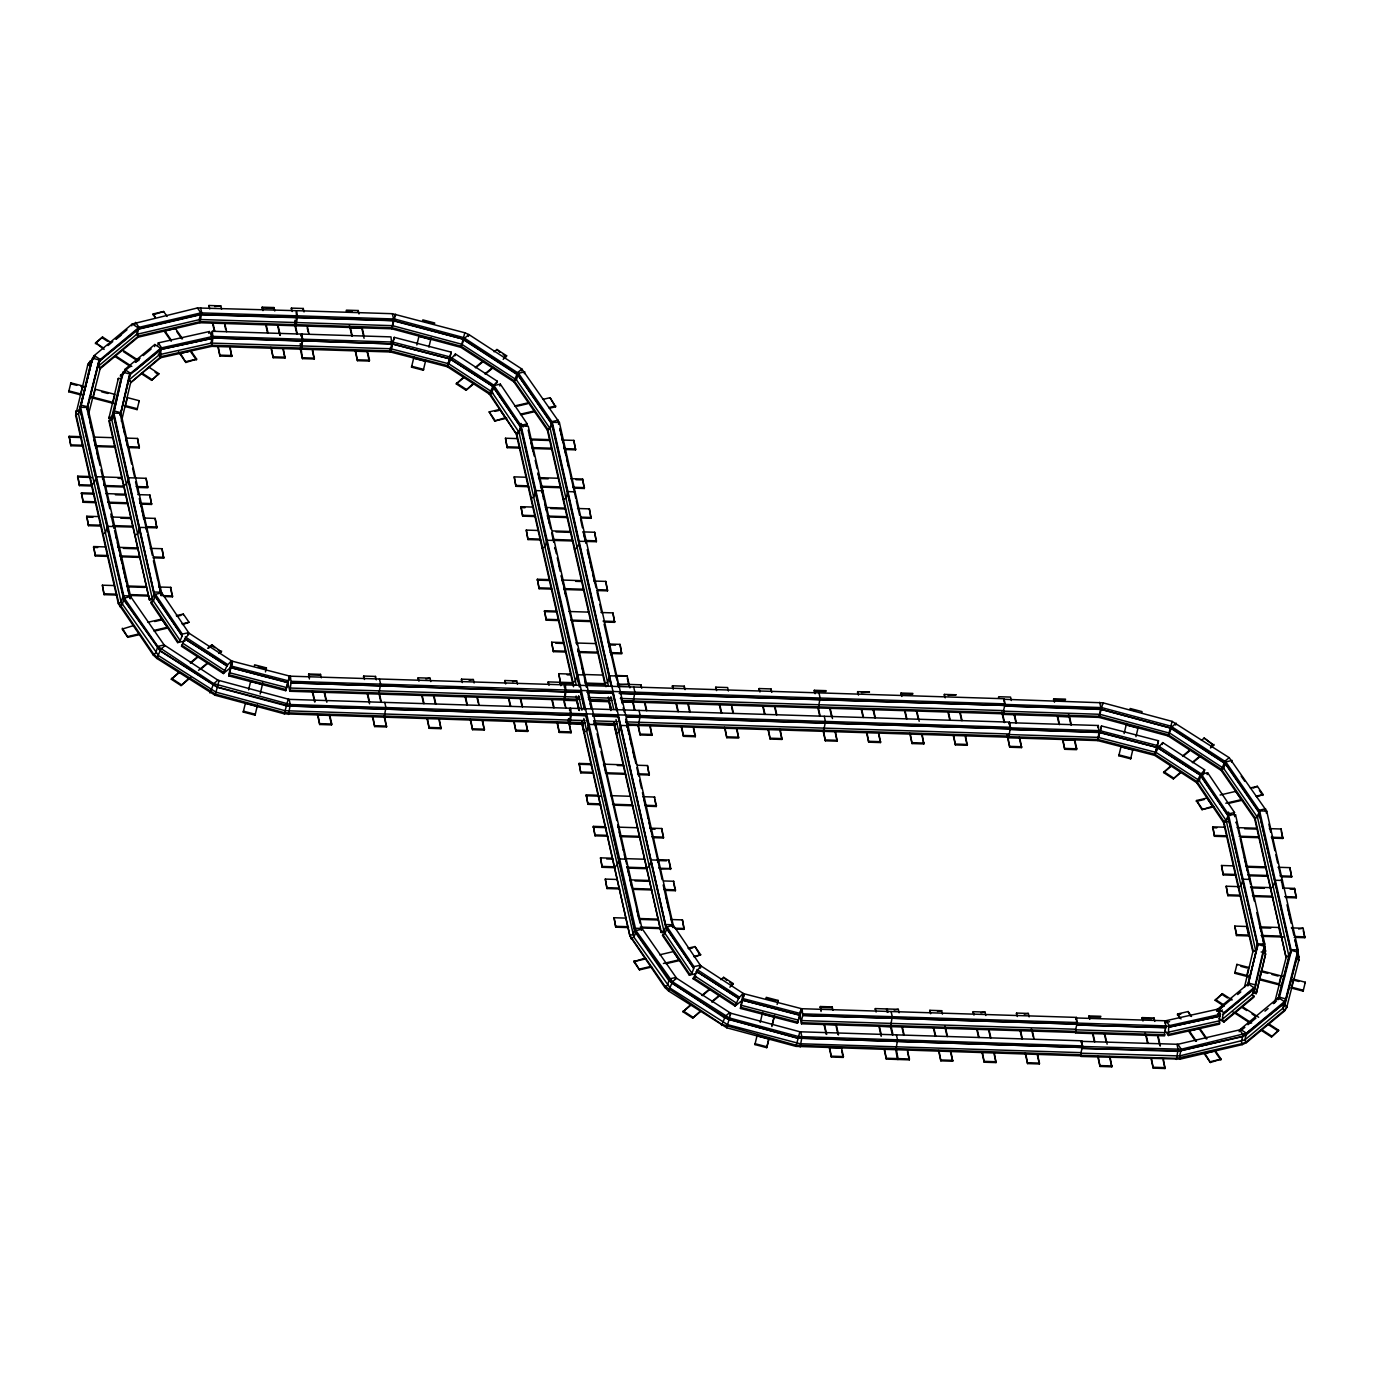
<?xml version="1.0" encoding="UTF-8"?>
<svg xmlns="http://www.w3.org/2000/svg" width="1374" height="1374" viewBox="0 0 1374 1374"><rect width="100%" height="100%" fill="white"/><g stroke="black" fill="none" stroke-linecap="round" stroke-linejoin="round"><path stroke-width="1.5" d="M87.249 406.567L98.688 361.826L138.499 329.176L200.346 314.749L296.698 317.686L296.045 310.679L197.444 307.965L132.265 323.972L94.256 355.557L92.539 358.185L80.053 409.143L124.158 599.837L160.483 650.847L217.367 687.034L289.691 706.081L570.553 714.961L569.368 723.342L284.281 713.827L215.117 695.261L156.928 658.49L153.184 654.951L118.301 603.615L75.622 415.171L87.919 364.333L94.858 357.034M92.024 360.04L80.482 406.927L78.473 411.358L75.948 411.118L75.931 414.072L118.611 602.516L153.476 653.852L157.237 657.39L215.426 694.162L284.59 712.728L569.66 722.243M80.482 406.927L80.585 404.969L87.661 406.859L130.616 596.591L164.141 644.938L217.916 680.164L289.107 699.366L569.97 708.245L570.622 715.253L286.445 705.875L217.298 687.309L160.243 651.036L123.78 599.923L80.053 409.143L92.539 358.185L99.615 360.074L139.014 327.321L200.862 312.894L297.213 315.831M1278.971 999.07L1290.942 952.285L1259.099 812.755L1225.282 763.755L1170.373 728.031L1101.227 709.465L1004.6 705.996L1100.248 709.018L1171.747 728.323L1225.66 763.669L1259.168 812.017L1257.244 816.774L1254.668 818.784L1286.098 957.575L1254.977 817.685L1221.469 769.337L1168.501 734.867L1099.355 716.318L1003.724 713.278L1003.587 710.581L620.309 698.456M1297.004 953.298L1296.609 958.777L1284.656 1005.562L1282.887 1008.276L1244.878 1039.86L1179.596 1055.919L1080.891 1053.205L1081.166 1055.352L1176.659 1058.358L1242.491 1043.553L1246.75 1041.544L1284.759 1009.959L1286.94 1006.61L1284.656 1005.562L1285.222 1000.753L1298.121 949.898L1266.708 811.107L1229.18 757.658L1172.125 721.384L1102.961 702.818L1004.033 699.297L1004.806 702.732M1297.691 953.882L1298.602 960.924L1298.928 956.871L1295.218 940.52M124.69 433.961L120.448 415.206L130.083 374.054L122.99 372.217L113.767 412.853L111.758 417.284L109.233 417.061L108.924 418.16L112.496 419.087M1252.607 992.715L1256.197 993.642L1256.506 992.543L1254.204 991.513L1255.699 984.969L1248.605 983.131L1248.09 984.986L1257.742 943.835L1228.459 814.576L1235.552 814.799L1264.819 944.075L1263.324 950.55L1265.609 951.031L1265.317 952.13L1261.143 951.993M1248.09 984.986L1257.742 944.453L1264.819 946.308L1263.324 952.852L1265.626 953.882L1256.506 992.543M1297.176 953.968L1296.609 958.777L1298.911 959.825L1286.631 1007.709L1284.45 1011.058L1246.441 1042.643L1242.182 1044.652L1180.335 1059.096L1080.874 1056.451L1081.046 1052.639L800.183 1043.759L727.619 1024.678L670.443 988.353L633.895 937.154L583.813 718.465M121.754 420.307L121.444 421.406L130.874 381.646L129.001 379.963L129.706 374.947L160.14 350.147L160.655 348.292L154.815 344.496L124.725 369.52L124.553 371.598M129.001 379.963L159.092 354.939L160.14 350.147M1218.721 1018.752L1223.873 1022.119L1222.31 1019.319L1223.015 1014.321L1249.945 991.942M1222.31 1019.319L1252.401 994.312L1253.449 989.52L1223.015 1014.321M158.302 354.234L160.672 357.721L211.733 346.351L212.918 337.97L301.919 340.786L301.043 348.069L212.043 345.252L160.964 356.622L130.564 382.745L160.672 357.721L160.895 349.425L212.146 338.348L160.895 349.425M212.043 345.252L211.012 343.174L211.957 338.056M1219.717 1015.85L1219.494 1024.145L1168.415 1035.515L1168.656 1027.22L1219.906 1016.142L1168.656 1027.22M1203.315 774.799L1204.654 769.887L1162.713 742.595L1158.007 747.937L1200.189 775.022L1158.007 747.937M228.788 675.905L230.987 667.661L287.973 682.449L285.775 690.693L228.788 675.905L231.416 660.757L189.475 633.466L184.769 638.807L226.95 665.892L184.769 638.807M565.315 691.861L291.03 682.895L565.315 691.861L564.68 684.853L290.446 676.18L287.801 682.328L288.987 678.206M740.449 1008.43L742.664 1000.203L799.651 1014.974L797.435 1023.218L740.449 1008.43L743.076 993.299L701.135 966.008L696.429 971.349L738.611 998.434L696.429 971.349M797.435 1023.218L802.107 1008.722L1076.34 1017.395L1076.838 1024.97L1165.839 1027.769L1165.186 1020.779L1076.186 1017.962L1077.353 1023.098L1166.354 1025.914M1019.851 738.147L1021.552 747.611L1009.735 747.233L1008.035 737.786L1097.706 740.586L1100.024 731.002L1099.715 732.102M295.427 325.775L296.629 317.394L200.14 314.457L138.293 328.901L107.155 354.406M294.878 320.314L296.114 325.775L297.299 317.377L393.995 320.571L463.141 339.138L517.414 374.175L552.211 424.154L579.158 543.142L577.149 547.745L574.315 549.153M300.167 343.723L301.404 349.168L302.606 340.786L391.676 343.895L302.606 340.786M565.916 708.125L564.061 699.95L289.828 691.277L291.03 682.895M211.733 346.351L390.405 351.984L391.607 343.586M564.061 699.95L565.264 691.551M577.561 700.345L564.731 699.95L565.933 691.551L580.893 692.032M582.851 723.737L570.038 723.342L571.223 714.944L586.183 715.425M1075.722 1032.475L801.506 1023.819L801.523 1020.573L802.691 1015.42L1076.924 1024.094L802.691 1015.42M619.348 693.252L1004.755 705.429L1003.432 711.148L1099.887 714.291L1170.047 733.287L1223.719 768.444L1257.502 817.358L1288.932 956.149L1278.009 999.43M1244.466 987.253L1253.105 950.636L1223.839 821.377L1196.943 781.566L1155.002 754.274L1098.015 739.487L1009.014 736.687L1010.062 728.821L626.784 716.713M1098.015 739.487L1098.908 732.205L1009.907 729.388L1098.977 732.514L1098.324 725.506L1009.323 722.69L1010.491 727.842L1099.492 730.642M1076.924 1024.094L1075.584 1029.813L1164.585 1032.613L1165.77 1027.477L1076.838 1024.97M1080.891 1053.205L1082.214 1047.486L798.191 1038.143L729.044 1019.577L672.161 983.372L634.393 930.112L585.41 713.862M108.924 418.16L118.353 378.4L120.878 378.623L122.887 374.192M111.758 417.284L120.878 378.623M113.767 412.853L122.99 372.217M129.156 375.806L120.431 414.587L130.083 374.054M232.069 663.127L232.584 661.272L289.57 676.06L287.905 682.723L230.987 667.661M230.935 667.936L232.584 661.272M285.775 690.693L288.076 681.092M573.49 686.777L516.229 433.858L489.333 394.063L447.392 366.772L390.405 351.984L393.617 339.498M392.552 344.015L449.538 358.803L392.552 344.015L394.201 337.351L451.187 352.139L449.538 358.803M447.787 365.072L451.187 352.139M743.729 995.669L744.244 993.814L801.231 1008.602L799.582 1015.266L742.664 1000.203M742.595 1000.478L744.244 993.814M1098.118 738.903L1099.32 733.802M1099.853 732.634L1101.501 725.97L1158.488 740.758L1157.355 745.567L1156.839 747.422L1099.853 732.634L1101.501 725.97M1155.105 753.673L1157.904 742.887M1156.839 747.422L1099.921 732.359M1247.455 985.45L1257.639 946.428M1255.252 984.677L1263.891 948.043M1254.204 991.513L1264.819 946.308M1256.197 993.642L1265.626 953.882M68.7 391.762L70.864 382.882L82.698 385.957L80.774 393.977L68.94 390.903L68.7 391.762L81.135 395.008M93.295 397.258L95.201 389.237L114.918 394.372L112.994 402.393L89.705 396.313M137.091 409.624L139.255 400.727L127.439 397.636L125.515 405.656L137.348 408.748L137.091 409.624L124.656 406.378M243.25 712.058L243.49 711.182L255.324 714.274L255.083 715.15L243.25 712.058L245.414 703.162L257.247 706.253M248.557 689.868L250.652 681.315L262.468 684.407M255.083 715.15L257.488 705.068M260.184 693.956L262.812 682.878M265.474 671.903L266.419 667.884L254.602 664.81L254.362 665.669M411.513 367.15L411.753 366.274L423.587 369.366L423.347 370.241L411.513 367.15L413.935 357.068M416.82 344.96L418.915 336.407L430.732 339.498M423.347 370.241L425.751 360.16M428.911 347.124L431.075 337.97M757.074 1035.704L768.908 1038.796L766.744 1047.675L754.91 1044.584L757.332 1034.502M760.234 1022.411L762.639 1012.329M766.744 1047.675L769.165 1037.593M772.051 1025.502L774.472 1015.42M771.862 1026.481L774.146 1016.932L762.312 1013.84M777.134 1004.446L778.096 1000.427L766.263 997.335L766.022 998.211L775.881 1000.787M1118.814 755.752L1119.054 754.893L1130.888 757.984L1130.647 758.843L1118.814 755.752L1121.236 745.67M1124.121 733.579L1126.543 723.497M1130.647 758.843L1133.052 748.761M1135.955 736.67L1138.376 726.588M1249.241 977.051L1234.745 973.273L1236.909 964.376L1248.726 967.468L1246.802 975.488M1280.963 975.884L1279.039 983.904L1259.323 978.752L1261.246 970.731L1284.535 976.811M1292.986 981.156L1291.56 987.167L1303.376 990.259L1303.136 991.118L1290.701 987.872M1303.136 991.118L1305.3 982.238L1293.466 979.147M301.713 348.069L390.714 350.885L392.62 343.74M447.392 366.772L449.607 358.528M1228.459 814.576L1227.944 816.448L1257.639 945.707L1255.613 950.31L1252.796 951.735L1223.53 822.476L1196.634 782.665L1154.692 755.374L1156.908 747.147M88.984 417.524L87.129 409.366L98.688 361.826L103.977 357.034M295.736 324.676L200.243 321.653L138.413 336.098L100.405 367.682L88.451 414.467L100.01 465.528M219.05 680.68L215.117 695.261M288.197 699.229L284.281 713.827M585.066 683.033L604.783 683.668L547.367 430.165L513.859 381.817L460.891 347.364L463.141 339.138L393.016 320.709L297.368 317.686L296.732 310.679L392.363 313.701L464.824 332.766L463.072 339.412L517.981 375.154L551.798 424.137L611.069 685.918M799.857 1031.771L798.122 1038.418L724.871 1018.048L668.966 980.796L635.458 932.465L635.973 930.61L521.158 425.974L528.251 426.198L641.984 928.481L676.609 978.236L730.71 1013.205L799.857 1031.771L1081.647 1040.788L1082.128 1048.362L1177.621 1051.368L1242.577 1036.649L1245.909 1035.069L1283.917 1003.484L1286.15 999.001L1279.074 997.112L1239.674 1029.865L1177.844 1044.292L1081.475 1041.355L1082.643 1046.507L1181.262 1049.221L1246.441 1033.214L1284.432 1001.629L1286.15 999.001M1172.125 721.384L1168.192 735.966L1221.16 770.436L1254.668 818.784M1274.454 1003.26L1286.408 956.476L1288.932 956.149L1290.942 951.547L1259.099 812.755L1259.614 810.883L1225.797 761.9L1170.888 726.159L1101.742 707.593L1005.184 704.433M1082.128 1048.362L1180.541 1050.801L1242.388 1036.357L1283.917 1003.484L1284.432 1001.629L1278.61 997.833L1278.078 999.688L1291.045 949.674L1259.614 810.883L1266.708 811.107L1266.175 812.979M94.085 357.635L94.256 355.557L100.096 359.353L98.533 365.999L100.096 368.782L138.104 337.197L199.934 322.753L391.745 328.798L395.66 314.199L395.145 316.054M1004.583 722.569L1002.728 714.394L1099.045 717.4L1102.961 702.818L1102.446 704.673M70.864 382.882L70.624 383.741L76.841 385.373M75.639 412.2L75.948 411.118M92.436 360.143L90.426 364.574L87.919 364.333L87.61 365.432L90.1 360.984L92.195 361.877L90.426 364.574L78.455 413.746L121.118 602.19L158.766 655.81L215.958 692.135L285.105 710.702L569.386 720.096M83.659 446.155L70.847 445.743L69.147 436.297L80.963 436.674M104.115 349.425L95.562 342.83L102.552 337.025L110.659 342.298M75.622 415.171L78.455 413.746L80.465 409.143M70.847 445.743L69.147 436.297M95.321 343.706L102.552 337.025M99.1 361.929L99.615 360.074L87.129 408.713L87.661 406.859M87.129 409.366L87.644 407.511L80.568 407.288L124.313 598.068L157.821 646.415L213.726 683.651L290.275 704.519L571.137 713.398M92.247 486.018L79.434 485.606L77.734 476.16L89.55 476.52M79.434 485.606L77.734 476.16M95.991 502.695L83.179 502.283L81.478 492.837L93.295 493.197M131.749 325.827L132.265 323.972L138.087 327.768L136.541 334.397L98.533 365.999L100.405 367.682M83.179 502.283L81.478 492.837M118.044 379.499L118.353 378.4M125.326 370.98L120.277 376.029L125.017 372.079M135.081 324.247L135.597 322.392L139.014 327.321L137.348 334.019L138.104 337.197M160.535 594.1L161.479 592.263L120.964 413.334L113.87 413.11L111.758 419.585L108.941 421.011L149.44 599.923L153.613 600.043M91.354 484.61L94.171 483.201L96.3 476.726L121.771 477.551M113.355 412.75L113.87 410.878L120.964 412.715L120.019 415.188M101.298 526.087L88.468 525.675L86.768 516.229L98.602 516.59M130.049 375.171L130.564 373.316L160.655 348.292M88.468 525.675L86.768 516.229M103.376 476.95L102.449 478.805M103.857 485.005L104.166 483.906M155.331 318.356L153.132 313.959L163.661 311.503L167.096 316.449M108.168 556.418L95.338 556.006L93.638 546.56L105.454 546.921M95.338 556.006L93.638 546.56M163.661 311.503L152.892 314.835M139.014 401.603L139.255 400.727M154.815 344.496L154.644 346.574M102.603 534.263L105.42 532.854L107.533 526.379L133.347 527.101M212.146 338.348L212.678 336.493L209.329 331.529L158.268 342.899L157.941 345.046M141.058 373.47L151.621 380.34L158.852 373.659L149.113 367.322M161.084 349.717L161.617 347.845L158.268 342.899M123.574 485.64L126.391 484.215L128.4 479.612L113.767 414.982M127.524 446.464L125.687 438.083L137.52 438.461L139.221 447.907L128.538 447.581M114.626 526.603L114.094 528.458L110.813 513.979M151.621 380.34L158.852 373.659M139.221 447.907L137.52 438.461M114.214 585.564L102.38 585.187L104.098 594.65L116.91 595.062M104.098 594.65L102.38 585.187M136.249 477.997L146.108 478.307L147.413 486.053M146.108 478.307L147.808 487.77L137.125 487.427M134.807 535.293L137.64 533.868L139.753 527.393L156.842 527.839L155.142 518.393L143.325 518.015M118.301 603.615L121.118 602.19L123.231 595.732L130.324 595.955L130.101 598.463L130.616 596.591L124.313 598.068L122.217 604.612L119.658 606.604M185.885 362.461L180.423 353.358L190.969 350.902L196.671 359.129L185.885 362.461L178.551 351.881M138.018 494.623L149.852 494.983L151.552 504.447L140.869 504.103M199.934 322.753L201.72 312.808L200.552 307.673M151.552 504.447L149.852 494.983M146.314 529.488L146.829 527.616M208.728 306.368L208.968 305.492L220.785 305.87L221.558 309.305M132.917 625.771L122.149 629.103L127.851 637.33L140.045 634.496M155.142 518.393L156.842 527.839M208.814 333.384L209.329 331.529M212.918 337.97L301.988 341.078L302.503 339.223L301.353 334.088L212.352 331.271L210.961 336.149M127.851 637.33L122.389 628.227M220.785 305.87L214.636 306.557M212.987 338.262L212.352 331.271M150.195 548.346L162.012 548.707L163.712 558.17L153.029 557.827M149.44 599.923L109.233 419.912M177.624 642.603L180.2 640.628L182.141 635.87L155.245 596.076L153.321 600.833L150.745 602.808L177.624 642.603L185.112 640.954M163.712 558.17L162.012 548.707M230.093 346.935L231.794 356.398L219.96 356.021L218.26 346.557M128.881 481.69L154.283 593.894L113.87 413.11M182.141 635.87L154.884 596.161L155.399 594.289L161.754 592.881L188.65 632.675L187.757 634.616M161.239 594.736L161.754 592.881M170.513 588.227L170.771 587.351L158.937 586.99M153.184 654.951L155.743 652.959L157.821 646.415L164.141 644.938M163.918 596.539L172.471 596.814L170.771 587.351M156.928 658.49L160.758 649.181L164.949 645.711M262.176 307.175L261.936 308.051L273.752 308.411L273.993 307.553L262.176 307.175L262.949 310.61M183.085 614.899L183.326 614.023L176.301 615.672M181.78 635.956L182.295 634.101L155.399 594.289M190.728 677.519L181.025 685.574L171.303 679.237L178.517 672.556M185.009 638.601L181.454 646.261L223.395 673.552L230.798 667.403L232 663.419M183.326 614.023L189.028 622.267L182.69 624.552M181.025 685.574L188.255 678.893M283.302 348.618L285.002 358.064L273.168 357.704L271.468 348.24M291.185 308.978L291.425 308.102L303.259 308.48L304.032 311.915M303.019 309.339L303.259 308.48M208.47 648.339L211.94 644.784L221.437 651.997L218.191 649.885M300.82 335.943L301.353 334.088M301.507 335.943L302.022 334.071L391.023 336.888L391.676 343.895M302.675 341.078L302.022 334.071M301.043 348.069L302.435 358.631L314.251 358.992L312.551 349.546M209.896 692.96L213.726 683.651L217.916 680.164M223.395 673.552L226.95 665.892M226.71 666.098L231.416 660.757M230.798 667.403L231.09 666.304M357.996 311.4L358.236 310.524L346.42 310.163L346.162 311.022L352.087 311.211M266.178 668.76L266.419 667.884M357.412 360.675L355.711 351.229L367.528 351.607L369.486 360.177L369.228 361.053L357.412 360.675L355.076 350.336M289.055 677.914L289.57 676.06M291.099 683.187L290.446 676.18M288.488 714.463L290.275 704.519L289.107 699.366M393.685 339.206L394.201 337.351M309.408 678.996L308.703 673.981L320.52 674.359L321.31 677.794M320.52 674.359L320.279 675.235L308.463 674.857M319.713 724.51L318.012 715.047L329.829 715.425L331.769 724.012L331.529 724.888L319.713 724.51L317.36 714.171M434.442 323.852L434.699 322.976L422.866 319.902L422.625 320.76L432.484 323.337M450.706 359.318L492.888 386.403L450.706 359.318L455.412 353.977L497.354 381.268L496.581 383.329M363.44 676.918L363.681 676.042L375.514 676.42L376.287 679.855M454.897 355.832L455.412 353.977M468.397 336.424L468.912 334.569L464.824 332.766M474.082 383.535L466.009 390.25L456.271 383.913L463.502 377.249M375.274 677.279L375.514 676.42M378.829 694.093L380.615 684.149L379.447 678.996M466.009 390.25L473.223 383.586M384.806 717.486L386.506 726.932L374.69 726.571L372.989 717.108M384.136 717.486L385.905 707.541L384.754 702.389M503.176 359.353L506.645 355.797L496.907 349.477L499.913 352.448M493.077 393.222L489.333 394.063L492.888 386.403M492.648 386.609L497.354 381.268M493.472 387.399L520.729 427.125L493.472 387.399L493.987 385.544L500.342 384.136L527.238 423.931L526.345 425.871M494.623 421.011L505.392 417.679L499.689 409.452L489.161 411.908L494.623 421.011L506.8 418.177M417.936 678.653L418.177 677.794L430.01 678.155L430.783 681.59M499.827 385.991L500.342 384.136M430.01 678.155L425.82 678.911M513.859 381.817L517.689 372.526L521.88 369.039L559.407 422.505L673.14 924.788L672.212 926.626M521.347 370.894L521.88 369.039L468.912 334.569L464.721 338.056L461.2 346.265L392.054 327.699L296.423 324.676M517.294 438.598L505.477 438.237L507.178 447.684L519.99 448.096M524.301 373.676L524.816 371.822L518.496 373.281L463.588 337.557L394.441 318.991L297.883 315.831M507.178 447.684L505.477 438.237M439.302 719.237L441.002 728.684L429.186 728.306L427.486 718.86M390.714 350.885L447.701 365.673L489.642 392.964L516.229 433.858L519.956 433.016M520.368 427.194L520.883 425.339L493.987 385.544M579.33 686.966L520.643 427.829L521.158 425.974M526.053 477.242L514.219 476.864L515.92 486.327L528.75 486.722M461.286 680.027L461.544 679.151L473.36 679.529L474.133 682.964M515.92 486.327L514.219 476.864M543.073 399.336L550.081 397.704L555.56 406.807L549.463 408.233M535.499 516.555L522.687 516.16L520.986 506.697L532.803 507.075M473.36 679.529L469.169 680.285M522.687 516.16L520.986 506.697M547.367 430.165L547.676 429.066L514.168 380.718L461.2 346.265M555.56 406.807L550.081 397.704M530.862 498.487L533.679 497.062L535.791 490.604L542.885 490.827L541.957 492.665M538.093 530.467L526.276 530.089L527.977 539.553L540.806 539.948M557.81 422.007L558.325 420.152L552.022 421.629L549.943 428.173L547.676 429.066L606.02 686.708M482.652 720.594L484.352 730.058L472.536 729.68L470.835 720.234M527.977 539.553L526.276 530.089M559.888 430.56L560.197 429.461L575.895 498.796M543.365 498.882L543.675 497.783M504.636 681.401L504.893 680.525L516.71 680.903L517.483 684.338M542.095 548.14L544.928 546.715L547.041 540.257L572.855 540.961M562.035 440.024L573.851 440.384L575.551 449.848L564.869 449.504M551.936 589.102L539.106 588.707L537.406 579.244L549.222 579.622M575.551 449.848L573.851 440.384M563.082 499.501L565.899 498.092L568.012 491.617L575.105 491.84M539.106 588.707L537.406 579.244M553.602 542.335L554.134 540.48M516.71 680.903L512.519 681.641M554.615 548.535L554.924 547.436L556.333 553.653M559.063 620.584L546.234 620.189L544.533 610.726L556.367 611.104M573.628 488.148L584.311 488.491L582.593 479.028L570.777 478.65M546.234 620.189L544.533 610.726M526.002 721.968L527.702 731.432L515.885 731.054L514.185 721.59M584.311 488.491L582.593 479.028M563.495 642.585L551.661 642.208L553.361 651.654L566.191 652.066M577.527 508.483L589.36 508.861L591.06 518.307L580.378 517.981M553.361 651.654L551.661 642.208M591.06 518.307L589.36 508.861M585.822 543.348L586.337 541.493M548.003 682.775L548.243 681.899L560.06 682.277L560.832 685.712M582.834 531.875L594.65 532.253L596.35 541.717L579.261 541.27L579.158 543.142M570.622 674.067L558.789 673.689L560.489 683.136L573.319 683.548M596.35 541.717L594.65 532.253M559.819 683.136L560.06 682.277M560.489 683.136L558.789 673.689M564.68 684.853L564.233 687.017M1004.669 706.305L1004.188 698.731L565.349 684.853L564.903 687.017M580.962 692.324L566.002 691.861L565.349 684.853M568.544 719.701L571.069 732.789L559.235 732.428L557.535 722.964M573.01 683.531L573.25 682.672M569.454 710.118L569.97 708.245M593.963 581.03L605.779 581.408L607.48 590.854L596.797 590.528M1009.976 729.697L1009.478 722.123L570.657 708.245L570.193 710.41M586.251 715.734L571.292 715.253L570.657 708.245M582.507 724.115L569.678 723.703L573.868 722.964M607.48 590.854L605.779 581.408M601.091 612.512L612.907 612.89L614.607 622.336L603.925 622.01M583.795 732.29L586.629 730.882L588.639 726.279L586.303 715.94M614.607 622.336L612.907 612.89M593.637 773.27L580.807 772.858L579.107 763.412L590.94 763.772M604.783 683.668L607.6 682.243L609.712 675.785L616.806 676.008L616.291 677.863M580.807 772.858L579.107 763.412M610.193 644.062L620.035 644.372L621.357 652.1M620.035 644.372L621.735 653.818L611.052 653.492M600.764 804.752L587.935 804.34L586.234 794.876L598.068 795.254M587.935 804.34L586.234 794.876M615.346 675.476L627.162 675.853L616.239 676.386M618.18 684.973L629.12 684.441M616.016 733.321L618.85 731.895L620.962 725.438L628.038 725.661L627.111 727.499M616.703 733.338L616.462 734.214L614.126 723.858M607.892 836.216L595.062 835.821L593.362 826.358L605.195 826.736M595.062 835.821L593.362 826.358M640.696 685.678L640.937 684.802L617.287 684.063M628.536 733.716L628.845 732.617M612.323 858.218L600.49 857.84L602.19 867.303L615.02 867.698M602.19 867.303L600.49 857.84M650.228 725.867L651.929 735.33L640.112 734.953L638.412 725.506L640.198 715.562L639.03 710.41M617.132 879.463L605.299 879.085L606.999 888.549L619.829 888.944M606.999 888.549L605.299 879.085M637.639 765.249L647.48 765.558L649.181 775.022L638.498 774.678M672.229 686.674L672.47 685.798L684.286 686.176L685.059 689.611M649.181 775.022L647.48 765.558M625.771 861L626.286 859.145L619.193 858.922L617.081 865.38L614.264 866.805L602.43 866.427M625.874 918.107L614.058 917.729L615.758 927.192L628.571 927.587M615.758 927.192L614.058 917.729M684.046 687.052L684.286 686.176M654.368 797.916L654.608 797.04L642.792 796.68M645.625 806.16L656.308 806.504L654.608 797.04M693.595 727.241L695.296 736.704L683.462 736.327L681.762 726.863M1081.029 1055.867L795.941 1046.37L726.794 1027.804L668.606 991.032L664.844 987.477L629.962 936.141L581.769 720.852M649.919 828.144L661.736 828.522L663.436 837.985L652.753 837.642M631.319 939.146L630.271 935.041L632.796 934.732L634.805 930.129L589.102 728.357M663.436 837.985L661.736 828.522M641.469 930.335L641.984 928.481L634.908 928.257L634.805 930.129M659.297 867.114L658.988 868.213L670.821 868.591L659.881 869.124M651.705 967.038L639.511 969.872L633.809 961.628L644.595 958.313M715.579 688.048L715.82 687.172L727.636 687.55L728.409 690.985M657.047 859.626L668.863 860.004L670.564 869.467M639.511 969.872L634.049 960.769M673.432 882.125L673.689 881.249L663.831 880.94M665.291 932.585L661.117 932.448L613.989 721.882M692.633 966.678L666.922 928.601L664.982 933.375L662.405 935.351L689.301 975.145L696.773 973.479M664.707 890.369L675.39 890.713L673.689 881.249M618.506 716.953L665.943 926.437L552.314 422.282L518.496 373.281L516.418 379.825L514.168 380.718M689.301 975.145L691.878 973.17L693.818 968.412L666.545 928.687L667.06 926.832L673.415 925.423L700.311 965.218L699.418 967.159M672.899 927.278L673.415 925.423M736.945 728.615L738.645 738.078L726.812 737.701L725.111 728.237M670.615 919.515L682.431 919.893L684.132 929.339L675.579 929.082M664.844 987.477L665.153 986.377L631.628 938.047L633.895 937.154L635.818 932.379M684.132 929.339L682.431 919.893M668.606 991.032L672.436 981.723L676.609 978.236M675.287 979.336L675.802 977.464L669.481 978.941L667.403 985.484L665.153 986.377L721.865 1024.386L796.25 1045.271L1081.338 1054.785M758.929 689.422L759.169 688.546L770.986 688.924L771.776 692.359M687.962 948.197L694.986 946.566L699.314 954.02M770.745 689.782L770.986 688.924M693.441 968.481L693.956 966.626L667.06 926.832M700.774 1011.384L692.702 1018.1L682.964 1011.762L690.195 1005.098M743.66 995.944L742.492 1000.083L735.056 1006.077L693.131 978.786L696.687 971.143M694.986 946.566L700.688 954.793L694.351 957.094M701.135 966.008L700.379 968.069M780.295 729.989L781.995 739.435L770.161 739.075L768.461 729.611M692.702 1018.1L699.933 1011.436M729.869 987.219L733.338 983.647L723.6 977.326L726.606 980.297M814.335 690.28L814.095 691.156L825.929 691.534L826.169 690.658L814.335 690.28L815.126 693.715M721.556 1025.485L725.386 1016.176L729.577 1012.707M726.794 1027.804L730.71 1013.205L730.195 1015.06M735.056 1006.077L738.611 998.434M738.37 998.64L743.076 993.299M742.458 999.946L742.767 998.846M835.461 731.724L837.161 741.187L825.345 740.809L823.644 731.363L825.413 721.419L824.263 716.266M754.91 1044.584L755.168 1043.725L766.984 1046.816M857.445 692.53L857.685 691.654L869.519 692.032L861.395 692.651M777.856 1001.303L778.096 1000.427M878.81 733.098L880.511 742.561L868.694 742.183L866.994 732.72M801.506 1023.819L799.754 1013.634M801.231 1008.602L799.479 1014.871M802.76 1015.73L802.107 1008.722M795.941 1046.37L798.191 1038.143L1082.214 1047.486M800.166 1046.988L801.935 1037.044L800.767 1031.908M901.035 693.028L900.794 693.904L912.628 694.265L912.868 693.406L901.035 693.028L901.825 696.463M821.068 1011.522L820.364 1006.524L832.197 1006.902L832.97 1010.337M832.197 1006.902L831.957 1007.76L820.123 1007.4M922.16 734.472L923.86 743.918L912.044 743.557L910.344 734.094M831.373 1057.035L829.673 1047.589L841.489 1047.967L843.43 1056.554L843.189 1057.413L831.373 1057.035L829.037 1046.696M944.144 695.278L944.402 694.402L956.218 694.78L948.094 695.399M875.118 1009.443L875.358 1008.585L898.321 1009.323L899.094 1012.758M965.51 735.846L967.21 745.292L955.394 744.914L953.693 735.468M898.321 1009.323L894.131 1010.079M907.63 1050.389L909.33 1059.852L886.35 1059.096L884.65 1049.65M897.497 1059.474L895.796 1050.028L897.583 1040.084L896.415 1034.931M998.486 697.58L998.726 696.721L1010.56 697.082L1011.333 700.517M898.184 1059.474L896.466 1050.011M1003.673 700.585L1004.188 698.731M1003.415 714.377L1003.879 712.711L622.731 700.671M1008.963 723.978L1009.478 722.123M929.614 1011.195L929.855 1010.319L941.671 1010.697L942.444 1014.132M1008.705 737.786L1008.894 733.974L625.617 721.848M941.671 1010.697L937.497 1011.436M950.98 1051.763L952.68 1061.226L940.846 1060.848L939.146 1051.385M1053.721 698.765L1053.48 699.641L1065.297 700.019L1065.537 699.143L1053.721 698.765L1054.493 702.2M972.964 1012.569L973.204 1011.693L985.021 1012.071L985.811 1015.506M985.021 1012.071L980.847 1012.81M1064.713 749.294L1063.012 739.83L1074.829 740.208L1076.787 748.796L1076.546 749.672L1064.713 749.294L1062.377 738.954M994.329 1053.137L996.03 1062.583L984.196 1062.222L982.496 1052.759M1016.313 1013.926L1016.554 1013.067L1028.37 1013.445L1029.16 1016.88M1098.324 725.506L1097.878 727.67M1028.37 1013.445L1024.197 1014.184M1037.679 1054.511L1039.379 1063.957L1027.546 1063.579L1025.846 1054.133M1141.742 712.471L1142 711.595L1130.167 708.503L1129.926 709.379L1135.834 710.925M1075.825 1019.25L1076.34 1017.395M1157.973 742.613L1158.488 740.758M1162.198 744.45L1162.713 742.595M1081.115 1042.643L1081.647 1040.788M1088.998 1015.936L1088.758 1016.794L1100.574 1017.172L1100.832 1016.296L1088.998 1015.936L1089.771 1019.353M1175.697 725.043L1176.213 723.188L1172.022 726.674L1168.501 734.867M1181.382 772.154L1173.31 778.869L1163.572 772.532L1170.803 765.85M1173.31 778.869L1180.541 772.188M1110.123 1057.362L1111.824 1066.825L1100.007 1066.447L1098.307 1057.001M1213.706 745.292L1204.208 738.078L1213.706 745.292L1210.477 747.971M1200.189 775.022L1196.634 782.665L1199.588 780.209M1199.949 775.228L1204.654 769.887M1202.319 777.667L1228.03 815.727L1200.773 776.018L1201.288 774.163L1207.643 772.738L1234.539 812.532L1233.646 814.473M1201.924 809.63L1196.462 800.527L1206.99 798.071L1212.692 806.298L1201.924 809.63L1214.101 806.778M1207.128 774.592L1207.643 772.738M1154.813 1021.414L1154.04 1017.979L1142.206 1017.602L1141.966 1018.477L1151.824 1018.787M1221.16 770.436L1224.99 761.127L1229.18 757.658M1153.799 1018.855L1154.04 1017.979M1227.291 836.697L1214.479 836.302L1212.778 826.839L1224.595 827.217M1231.602 762.278L1232.117 760.423L1225.797 761.9L1223.719 768.444L1221.469 769.337M1214.479 836.302L1212.778 826.839M1165.186 1020.779L1164.74 1022.926M1165.702 1022.84L1166.028 1020.693L1217.089 1009.323L1220.438 1014.287L1219.906 1016.142M1163.331 1059.045L1165.032 1068.508L1153.215 1068.13L1151.515 1058.684M1228.03 815.727L1226.106 820.501L1223.53 822.476L1227.274 821.635M1164.585 1032.613L1164.568 1035.859L1075.567 1033.042L1076.031 1031.376L801.798 1022.72M1227.669 815.812L1228.184 813.958L1201.288 774.163M1168.845 1027.512L1169.36 1025.657L1166.028 1020.693M1179.785 1018.392L1177.57 1013.995L1188.115 1011.539L1191.533 1016.485M1233.354 865.86L1221.52 865.483L1223.221 874.929L1236.05 875.341M1235.552 814.799L1234.625 816.654M1236.033 822.871L1236.342 821.772L1239.176 834.276M1223.221 874.929L1221.52 865.483M1188.115 1011.539L1190.313 1015.936M1176.35 1059.457L1178.136 1049.513L1176.968 1044.377M1238.008 886.608L1226.192 886.23L1227.892 895.693L1240.722 896.088M1180.335 1059.096L1179.596 1055.919L1181.262 1049.221L1177.844 1044.292M1250.374 787.955L1257.399 786.323L1253.088 788.126M1227.892 895.693L1226.192 886.23M1256.763 796.834L1263.101 794.55L1257.399 786.323M1238.163 887.106L1240.98 885.68L1243.109 879.205L1250.185 879.429L1249.67 881.301M1265.111 810.626L1265.626 808.771L1259.323 810.231L1259.168 812.017M1234.779 926.093L1236.72 934.681L1248.554 935.041L1246.613 926.471L1234.779 926.093L1236.48 935.539L1249.31 935.952M1223.959 1006.06L1215.148 1000.341L1222.379 993.66L1232.117 999.997M1236.48 935.539L1236.72 934.681M1216.574 1011.195L1217.089 1009.323M1224.2 1005.699L1217.519 1010.749L1218.034 1008.894L1248.124 983.87L1253.964 987.666L1253.449 989.52M1215.148 1000.341L1222.379 993.66M1236.652 965.252L1236.909 964.376M1234.745 973.273L1234.986 972.397L1250.392 976.416M1223.358 1014.544L1223.873 1012.69L1253.964 987.666M1210.339 1062.497L1204.861 1053.377L1215.406 1050.921L1221.108 1059.165L1210.339 1062.497L1204.225 1053.669M1280.911 829.879L1281.152 829.003L1269.336 828.625M1272.169 838.123L1282.852 838.466L1281.152 829.003M1270.383 888.119L1273.2 886.694L1275.312 880.236L1282.406 880.459L1281.478 882.297M1248.124 983.87L1247.953 985.948M1239.159 1031.719L1239.674 1029.865L1243.092 1034.794L1241.443 1041.492L1242.182 1044.652M1282.887 888.514L1281.358 879.257M1278.078 867.269L1289.911 867.647L1291.612 877.093L1280.929 876.767M1252.401 994.312L1253.981 997.095L1223.873 1022.119M1291.612 877.093L1289.911 867.647M1246.441 1042.643L1244.878 1039.86L1246.441 1033.214L1240.602 1029.418M1285.583 897.514L1296.266 897.84L1294.566 888.394L1282.749 888.016M1296.266 897.84L1294.566 888.394M1290.529 952.182L1291.045 950.327L1298.121 952.216L1285.635 1000.856L1283.574 1003.26L1282.887 1008.276L1284.45 1011.058M1278.559 998.967L1279.074 997.112M1260.903 1030.105L1271.448 1036.975L1278.679 1030.294L1268.941 1023.956M1291.337 927.879L1303.153 928.257L1298.636 928.979M1297.606 951.77L1298.121 949.898L1291.045 949.674L1290.942 951.547M1298.619 957.97L1298.928 956.871L1296.627 956.39M1271.448 1036.975L1278.679 1030.294M1294.171 937.36L1304.853 937.703L1303.153 928.257M1286.631 1007.709L1286.94 1006.61M1305.06 983.097L1305.3 982.238M447.701 365.673L450.947 359.112M1155.002 754.274L1158.248 747.731M489.642 392.964L491.909 392.088L493.85 387.313M573.8 685.678L516.538 432.758L518.805 431.883L520.729 427.125M1196.943 781.566L1199.21 780.69L1200.773 776.018M149.749 598.824L152.274 598.497L154.283 593.894M576.324 685.368L519.046 432.432L520.643 427.829M661.426 931.349L663.934 931.04L665.943 926.437M1255.613 950.31L1226.347 821.051L1228.356 816.448M1259.511 812.755L1257.502 817.358L1254.977 817.685M1290.942 952.285L1288.932 956.716L1286.408 956.476M107.996 345.561L112.737 341.611M115.914 338.983L126.992 329.777M116.24 339.206L120.998 335.256M89.791 362.066L92.968 359.438M124.21 371.375L130.547 366.102M135.305 362.152L140.045 358.202M143.222 355.574L151.14 348.996M135.631 362.375L138.808 359.748M134.463 370.997L159.796 349.941M475.249 367.476L482.532 361.414M494.108 351.796L496.907 349.477M456.271 383.913L464.343 377.197M475.662 367.803L483.734 361.087M484.988 373.797L492.27 367.751M503.846 358.133L506.645 355.797M485.4 374.14L493.472 367.425M489.333 394.063L492.287 391.607M190.282 662.783L197.564 656.738M207.749 648.27L211.94 644.784M171.303 679.237L179.376 672.521M190.694 663.11L197.152 657.751M198.56 670.323L207.302 663.075M218.878 653.44L221.678 651.121M200.415 669.447L208.505 662.732M693.131 978.786L696.086 976.33M701.942 995.326L709.224 989.28M720.818 979.645L723.6 977.326M682.964 1011.762L691.036 1005.047M702.354 995.652L710.427 988.936M711.68 1001.663L718.963 995.6M730.539 985.982L733.338 983.647M712.093 1001.99L720.165 995.274M1182.55 756.078L1189.832 750.032M1201.426 740.397L1204.208 738.078M1163.572 772.532L1171.644 765.816M1182.962 756.421L1189.42 751.046M1192.289 762.415L1199.571 756.37M1211.147 746.735L1213.946 744.416M1192.701 762.742L1200.773 756.026M1217.519 1010.749L1231.774 998.898M1237.648 994.553L1240.808 991.925M1217.553 1013.892L1222.31 1009.942M1224.182 1021.019L1254.273 995.995M1241.667 1029.968L1244.827 1027.34M1248.004 1024.695L1255.922 1018.117M1273.337 1003.638L1276.498 1001.011M1264.956 1011.144L1268.116 1008.516M186.125 361.585L196.671 359.129M514.752 405.948L528.406 402.754M495.001 411.358L499.071 410.414M517.345 406.154L527.496 403.784M520.454 414.175L534.108 410.998M548.776 407.58L555.8 405.931M521.021 414.862L535.242 411.547M147.98 622.267L161.634 619.09L167.336 627.317L153.682 630.494M154.644 621.529L162.767 619.64M176.988 616.325L181.042 615.363M128.091 636.471L138.637 634.015M182.003 623.899L189.028 622.267M154.249 631.181L168.47 627.866M642.276 929.133L635.973 930.61L672.436 981.723L729.491 1017.997L798.638 1036.563L1082.798 1045.923M1220.095 795.014L1235.707 791.372L1241.409 799.599L1225.797 803.24M1196.222 801.386L1204.345 799.496M1256.076 796.181L1263.101 794.55M1228.322 803.464L1242.543 800.149M659.64 954.81L673.294 951.615L679.014 959.859L663.402 963.483M633.809 961.628L646.003 958.794M688.649 948.85L692.719 947.905M639.769 968.996L650.297 966.54M693.664 956.441L700.688 954.793M665.926 963.724L680.147 960.409M1177.329 1014.871L1180.85 1014.046M1210.58 1061.621L1221.108 1059.165M161.617 347.845L212.678 336.493M159.951 354.544L211.012 343.174M520.883 425.339L527.238 423.931M182.295 634.101L188.65 632.675M1228.184 813.958L1234.539 812.532M693.956 966.626L700.311 965.218M1165.495 1022.565L1169.583 1021.655M1169.36 1025.657L1220.438 1014.287M1166.114 1026.515L1170.201 1025.605M1167.711 1032.338L1218.772 1020.968M1168.724 1034.416L1219.786 1023.046M516.538 432.758L519.046 432.432M547.676 429.066L550.201 428.74L552.314 422.282L559.407 422.505L558.462 424.343M1223.839 821.377L1226.347 821.051M295.462 322.529L199.969 319.507L136.541 334.397L138.413 336.098M296.131 322.529L392.586 325.672L461.733 344.239L516.418 379.825L550.201 428.74L608.545 686.382M213.502 336.407L302.503 339.223M303.19 339.223L392.191 342.04M211.751 343.105L300.751 345.922M301.421 345.922L390.422 348.738M220.201 355.145L232.034 355.522M273.426 356.828L285.242 357.206M302.675 357.755L314.491 358.133M357.652 359.816L369.486 360.177M531.79 439.062L549.514 439.628M530.879 439.903L550.098 440.522M507.418 446.808L519.235 447.185M531.755 447.581L551.455 448.199M563.975 448.594L575.792 448.972M532.82 448.491L552.056 449.109M93.484 437.069L113.183 437.688M68.889 437.155L81.719 437.567M71.087 444.884L82.904 445.245M95.424 445.657L115.124 446.275M127.645 446.67L139.461 447.048M96.489 446.567L115.708 447.168M538.556 477.637L558.273 478.255M539.621 478.547L548.174 478.822M575.946 479.698L582.353 479.904M516.177 485.451L527.994 485.829M540.497 486.224L560.214 486.843M572.718 487.238L584.551 487.615M541.562 487.135L560.798 487.736M135.597 477.963L128.503 477.74L128.4 479.612M77.494 477.018L92.436 477.499M118.078 478.307L122.355 478.444M79.675 484.73L91.491 485.108M104.012 485.503L123.712 486.138M136.232 486.533L148.049 486.894M105.077 486.413L124.295 487.031M105.815 493.592L125.515 494.228M545.323 507.47L565.023 508.088M81.238 493.695L94.05 494.108M115.416 494.777L126.099 495.121M520.729 507.573L525.005 507.71M550.648 508.517L565.607 508.981M83.419 501.407L95.235 501.785M107.756 502.18L127.456 502.798M139.976 503.193L151.793 503.571M522.927 515.284L534.744 515.662M547.264 516.057L566.964 516.676M581.442 517.139L591.301 517.448M108.821 503.09L128.04 503.708M548.329 516.967L567.548 517.569M111.105 516.985L130.805 517.62M552.588 530.931L570.313 531.48M86.528 517.088L92.934 517.294M120.723 518.17L131.406 518.513M555.955 531.91L570.914 532.391M88.709 524.816L100.542 525.177M113.046 525.572L132.763 526.208M147.241 526.654L157.083 526.963M528.217 538.677L540.051 539.055M552.554 539.45L572.271 540.068M584.774 540.463L596.591 540.841M117.975 547.316L137.675 547.951M93.398 547.419L97.674 547.556M123.316 548.363L138.276 548.844M95.579 555.148L107.412 555.508M119.916 555.903L139.616 556.539M154.111 556.985L163.953 557.294M120.981 556.813L140.217 557.432M561.743 580.017L581.442 580.635M537.165 580.12L549.978 580.515M575.62 581.339L582.044 581.528M539.347 587.832L551.18 588.209M563.683 588.604L583.4 589.223M597.879 589.686L607.72 589.996M564.748 589.515L583.984 590.116M126.717 585.959L146.434 586.595M127.782 586.87L144.888 587.419M154.386 592.022L161.479 592.263M104.338 593.774L116.155 594.152M130.633 594.616L148.375 595.165M160.878 595.56L172.712 595.938M129.723 595.457L148.959 596.076M568.87 611.499L588.57 612.117M544.293 611.602L557.105 611.997M546.474 619.313L558.308 619.691M570.811 620.086L590.528 620.704M603.031 621.1L614.865 621.477M571.876 620.996L591.112 621.598M575.998 642.98L595.698 643.599M555.697 643.204L564.25 643.479M609.111 644.904L615.518 645.11M553.602 650.795L565.435 651.173M577.939 651.568L597.656 652.186M610.159 652.581L621.993 652.959M579.004 652.478L598.24 653.079M583.126 674.462L602.825 675.081M584.585 674.977L577.492 674.754L575.38 681.229L572.563 682.638L560.729 682.277M567.101 674.823L571.378 674.96M586.131 683.96L605.367 684.561M291.614 681.332L565.848 690.006M566.517 690.006L1005.356 703.866M587.299 692.238L612.941 693.046M587.368 692.53L613.01 693.338M619.416 693.544L1004.755 705.429M289.862 688.031L564.079 696.704M564.766 696.704L579.725 697.168M588.261 697.442L611.774 698.181M290.137 690.177L564.37 698.851M565.04 698.851L580 699.314M588.553 699.589L612.048 700.328M568.561 699.572L564.388 700.311L577.2 700.723M590.923 700.276L608.665 700.843M627.094 701.41L633.002 701.599L622.078 702.131M590.373 700.757L609.609 701.358M622.439 701.771L1003.57 713.81M590.03 701.118L609.249 701.736M571.824 713.398L1010.646 727.275M592.589 715.631L618.231 716.438M592.658 715.923L618.3 716.747M626.853 717.005L1010.062 728.821M570.055 720.096L585.015 720.56M593.568 720.835L617.063 721.573M1008.722 734.54L1097.74 737.357M570.347 722.243L585.307 722.707M593.843 722.982L617.355 723.72M628.038 724.064L1009.169 736.121M596.23 723.669L613.972 724.235M632.384 724.819L638.292 725.008L627.368 725.524M593.534 724.081L614.917 724.751M627.729 725.163L1008.86 737.22M595.32 724.51L614.556 725.129M595.835 724.63L588.742 724.407L588.639 726.279M319.953 723.634L331.769 724.012M374.93 725.695L386.747 726.073M429.427 727.447L441.243 727.808M472.776 728.804L484.61 729.182M516.126 730.178L527.959 730.556M559.476 731.552L571.309 731.93M640.353 734.094L652.186 734.455M683.702 735.451L695.536 735.829M727.052 736.825L738.886 737.203M770.402 738.199L782.235 738.577M825.585 739.933L837.401 740.311M868.935 741.307L880.751 741.685M912.284 742.681L924.101 743.059M955.634 744.055L967.468 744.433M1009.976 746.374L1021.792 746.735M1064.953 748.418L1076.787 748.796M603.444 764.167L623.143 764.803M578.866 764.27L591.679 764.683M617.321 765.49L623.744 765.696M581.047 771.982L592.881 772.36M605.384 772.755L625.101 773.39M637.605 773.785L649.421 774.146M606.449 773.665L625.685 774.283M610.571 795.649L630.271 796.285M585.994 795.752L600.953 796.233M588.175 803.464L600.009 803.842M612.512 804.237L632.229 804.855M644.732 805.25L656.566 805.628M613.577 805.147L632.813 805.765M1237.115 827.612L1256.815 828.23M1212.538 827.715L1216.814 827.852M1244.586 828.728L1257.399 829.123M1214.719 835.426L1226.553 835.804M1239.056 836.199L1258.756 836.818M1271.276 837.213L1283.093 837.59M1240.121 837.11L1259.357 837.711M617.699 827.131L637.399 827.749M593.121 827.234L605.951 827.646M650.812 829.054L655.089 829.192M595.303 834.945L607.136 835.323M619.64 835.718L639.357 836.337M651.86 836.732L663.694 837.11M620.704 836.629L639.941 837.23M1245.857 866.255L1265.574 866.874M1246.922 867.166L1266.158 867.767M1223.478 874.07L1235.295 874.448M1247.815 874.843L1267.515 875.461M1280.018 875.856L1291.852 876.234M1248.863 875.753L1268.099 876.354M626.802 858.681L644.526 859.231M606.655 858.922L613.079 859.128M657.94 860.536L666.493 860.811M657.562 861.996L658.507 860.158L651.413 859.935L649.301 866.41L646.484 867.818L626.767 867.2M1250.529 887.003L1270.229 887.621M627.832 868.11L647.068 868.712M1251.594 887.913L1264.406 888.308M1290.049 889.133L1294.325 889.27M1228.133 894.817L1239.966 895.195M1252.47 895.59L1272.187 896.209M1284.69 896.604L1296.506 896.982M1253.535 896.501L1272.771 897.102M629.636 879.858L649.352 880.476M634.977 880.906L649.936 881.369M607.256 887.673L619.073 888.051M633.551 888.514L651.293 889.064M663.797 889.459L675.63 889.837M632.641 889.356L651.877 889.957M1261.092 926.918L1278.816 927.484L1280.774 936.072L1261.057 935.436M1260.181 927.776L1270.864 928.103M1295.253 936.518L1305.111 936.845M1262.122 936.347L1283.488 937.034M640.353 918.553L658.094 919.12M639.46 919.412L658.678 920.013M666.047 924.565L673.14 924.788M1257.742 943.835L1264.819 944.075M1257.639 945.707L1227.944 816.448M615.999 926.316L627.815 926.694M640.336 927.089L660.035 927.708M674.514 928.171L684.372 928.481M641.4 928L660.619 928.601M803.275 1013.875L1077.508 1022.531M801.523 1020.573L1075.756 1029.229L1075.876 1031.943L1164.877 1034.759M831.614 1056.177L843.43 1056.554M886.591 1058.238L909.571 1058.976M941.087 1059.972L952.921 1060.35M984.437 1061.346L996.27 1061.724M1027.804 1062.72L1039.62 1063.098M1100.248 1065.589L1112.064 1065.949M1153.456 1067.255L1165.272 1067.632M1253.105 950.636L1255.63 950.86M393.067 342.16L450.054 356.948M391.212 348.859L448.199 363.629M1100.368 730.779L1157.355 745.567M1098.513 737.46L1155.5 752.248M1097.706 740.586L1154.692 755.374M231.45 666.081L288.437 680.869M229.595 672.762L286.582 687.55M229.097 674.806L286.084 689.593M743.111 998.623L800.097 1013.411M741.256 1005.304L798.242 1020.092M740.758 1007.331L797.744 1022.119M413.677 358.253L425.511 361.345M80.98 386.455L85.136 387.537M101.71 391.865L107.928 393.479M89.43 397.172L114.3 403.664M1126.216 725.008L1138.033 728.1M1120.978 746.872L1132.811 749.964M258.295 666.699L264.22 668.245M1240.808 966.334L1247.025 967.949M1261.538 971.744L1267.755 973.359M1271.895 974.441L1278.112 976.072M1292.625 979.851L1298.842 981.483M1259.614 979.765L1280.345 985.175M391.745 328.798L460.891 347.364M1099.045 717.4L1168.192 735.966M120.569 374.93L122.664 375.823M128.572 380.615L130.874 381.646M1158.522 746.065L1200.464 773.356M1156.53 752.694L1198.471 779.985M1163.812 771.656L1173.551 777.993M503.159 354.561L506.405 356.673M451.222 357.463L493.163 384.754M449.229 364.093L491.171 391.384M456.512 383.054L466.25 389.392M1242.422 1006.695L1258.653 1017.258M1222.139 994.536L1227.411 997.971M1241.495 1007.125L1246.768 1010.56M1252.04 1013.995L1255.561 1016.279M1267.876 1024.3L1278.438 1031.17M1215.389 999.465L1223.513 1004.755M1235.432 1012.501L1251.662 1023.063M1261.967 1029.779L1271.689 1036.099M1232.753 1011.779L1250.34 1023.235M1218.034 1008.894L1223.873 1012.69M122.578 350.061L138.808 360.623M102.311 337.901L107.584 341.336M123.42 351.641L135.734 359.644M155.09 372.251L158.611 374.535M95.562 342.83L103.668 348.103M115.605 355.866L131.818 366.429M142.123 373.127L151.861 379.464M114.677 356.295L130.513 366.6M124.725 369.52L130.564 373.316M729.852 982.41L733.098 984.523M211.699 645.66L214.945 647.772M696.962 969.494L738.886 996.785M185.284 636.952L227.225 664.243M694.969 976.124L736.911 1003.415M183.292 643.582L225.233 670.873M693.423 977.687L735.365 1004.995M181.763 645.162L223.704 672.453M683.204 1010.903L692.943 1017.241M171.544 678.361L181.282 684.699M159.092 354.939L160.964 356.622M1259.426 790.479L1262.861 795.426M1241.169 776.104L1244.758 781.274M1196.462 800.527L1202.164 808.754M1206.99 1038.778L1199.863 1028.491L1189.317 1030.947L1196.445 1041.234M1198.867 1028.284L1206.2 1038.864M1214.753 1051.213L1220.868 1060.041M1177.57 1013.995L1181.005 1018.941M1188.338 1030.74L1195.672 1041.32M489.161 411.908L494.863 420.135M197.444 307.965L200.862 312.894L199.196 319.575L200.243 321.653M182.553 338.76L175.408 328.455L164.88 330.911L170.823 339.498M176.868 331.787L181.763 338.846M190.316 351.194L196.43 360.005M153.132 313.959L155.417 317.257M163.884 330.705L171.218 341.302M1228.322 812.034L1230.657 815.503M1199.21 780.69L1226.106 820.501M1164.877 1030.277L1168.415 1035.515M521.021 423.415L523.357 426.885M491.909 392.088L518.805 431.883M664.982 933.375L691.878 973.17M662.715 934.251L689.611 974.046M153.321 600.833L180.2 640.628M151.054 601.709L177.933 641.521M1281.307 831.596L1282.852 838.466M1303.308 930.833L1304.853 937.703M1268.889 824.194L1270.727 832.352M1271.654 836.423L1274.883 850.712M1275.811 854.783L1277.648 862.941M1278.576 867.028L1280.431 875.186M1288.28 909.88L1290.134 918.055M1286.974 904.779L1291.131 923.173M1292.058 927.244L1293.913 935.419M1294.84 939.507L1297.142 949.726M1240.121 838.449L1242.01 846.779M1244.363 857.204L1250.512 884.306M1250.975 886.402L1254.29 900.983M1259.477 923.929L1265.609 951.031M1241.649 845.852L1247.3 870.876M1256.746 912.559L1260.989 931.332M1261.933 935.505L1264.303 945.93M1263.427 943.783L1265.317 952.13M1099.664 702.32L1100.832 707.455L1099.355 716.318M1158.042 1035.652L1160.343 1045.872M1157.543 1035.412L1159.879 1045.751M1163.16 1060.23L1165.032 1068.508M1142.206 1017.602L1142.996 1021.037M1146.208 1035.275L1148.063 1043.45M1145.246 1032.956L1147.599 1043.313M1150.862 1057.791L1153.215 1068.13M1071.394 724.991L1069.539 716.816L1057.722 716.438L1059.56 724.613M1068.577 714.497L1070.913 724.837M1074.193 739.315L1076.065 747.593M1057.224 716.197L1059.096 724.459M1104.833 1033.969L1107.135 1044.188M1104.335 1033.729L1106.207 1041.99M1109.488 1056.486L1111.824 1066.825M1093 1033.591L1094.855 1041.784M1092.502 1033.351L1094.374 1041.629M1097.654 1056.108L1100.007 1066.447M1014.562 714.755L1016.416 722.93M1014.064 714.514L1015.936 722.776M1019.216 737.271L1021.552 747.611M1001.766 712.058L1004.119 722.415M1006.919 734.815L1009.735 747.233M960.22 712.453L962.075 720.629M1032.372 1031.101L1034.227 1039.294M959.722 712.196L961.594 720.474M965.338 737.014L967.21 745.292M1031.41 1028.783L1033.282 1037.061M1037.026 1053.618L1039.379 1063.957M944.402 694.402L945.175 697.837M948.404 712.076L950.241 720.251M1016.554 1013.067L1017.327 1016.502M1020.556 1030.74L1022.411 1038.916M947.905 711.818L949.778 720.096M953.058 734.575L955.394 744.914M1020.058 1030.483L1021.93 1038.761M1025.21 1053.24L1027.546 1063.579M916.87 711.079L919.189 721.298M989.022 1029.744L990.877 1037.92M916.372 710.822L918.244 719.1M921.525 733.579L923.86 743.918M988.524 1029.487L990.396 1037.765M994.158 1054.322L996.03 1062.583M905.037 710.702L906.892 718.877M973.204 1011.693L973.977 1015.128M977.206 1029.366L979.061 1037.542M904.556 710.444L906.428 718.722M909.708 733.201L912.044 743.557M976.708 1029.109L978.58 1037.387M981.86 1051.866L984.196 1062.222M873.521 709.705L875.375 717.881M945.673 1028.37L947.528 1036.546M873.022 709.448L874.894 717.726M878.639 734.283L880.511 742.561M944.711 1026.052L947.047 1036.391M950.327 1050.87L952.68 1061.226M857.685 691.654L858.475 695.089M861.687 709.327L863.542 717.503M929.855 1010.319L930.627 1013.754M933.856 1027.992L935.711 1036.168M861.189 709.087L863.078 717.348M866.359 731.844L868.694 742.183M933.358 1027.752L935.23 1036.013M938.511 1050.509L940.846 1060.848M830.171 708.331L832.472 718.55M902.323 1026.996L904.178 1035.172M829.673 708.091L831.545 716.352M834.825 730.848L837.161 741.187M901.825 1026.739L903.697 1035.017M907.441 1051.574L909.33 1059.852M818.956 692.874L820.123 698.009L818.337 707.953L820.192 716.129M891.108 1011.539L892.276 1016.674L890.507 1026.618L892.344 1034.794M887.175 1008.945L887.947 1012.38M893.031 1034.794L891.176 1026.618L879.36 1026.241L881.198 1034.433M886.505 1008.945L887.278 1012.38M817.839 707.713L819.711 715.991M822.992 730.47L825.345 740.809M875.358 1008.585L876.131 1012.02M878.862 1026L881.198 1036.34M884.014 1048.757L886.35 1059.096M774.988 706.597L776.842 714.772M774.489 706.339L776.362 714.617M779.642 729.096L781.995 739.435M838.518 1034.794L836.199 1024.575L824.366 1024.197L826.684 1034.416M836.165 1026.378L838.037 1034.656M841.781 1051.213L843.189 1057.413M759.169 688.546L759.942 691.981M763.171 706.219L765.026 714.394M762.673 705.961L764.545 714.24M767.826 728.718L770.161 739.075M820.364 1006.524L821.154 1009.959M823.885 1023.939L826.221 1034.279M731.638 705.223L733.493 713.398M731.603 707.043L733.012 713.243M736.292 727.722L738.164 736M715.82 687.172L716.593 690.607M719.821 704.845L721.676 713.02M719.323 704.587L721.195 712.866M724.476 727.344L726.812 737.701M688.288 703.849L690.143 712.024M687.79 703.591L689.662 711.869M693.406 728.426L695.296 736.704M672.47 685.798L673.243 689.233M676.472 703.471L678.309 711.646M675.974 703.23L677.846 711.492M681.126 725.987L683.462 736.327M640.937 684.802L641.71 688.237M644.938 702.475L646.793 710.65M644.44 702.234L646.312 710.495M649.593 724.991L651.929 735.33M633.723 687.017L634.891 692.153L633.122 702.097L634.96 710.289M627.162 675.853L629.893 687.876M668.863 860.004L670.821 868.591M627.317 678.43L628.863 685.3M632.624 701.856L634.496 710.135M637.776 724.613L640.112 734.953M654.763 799.634L656.308 806.504M673.827 883.843L675.39 890.713M576.359 500.875L579.639 515.353M580.584 519.492L582.456 527.771M583.383 531.91L585.272 540.188M587.608 550.527L596.041 587.78M596.986 591.919L598.858 600.18M599.785 604.32L601.657 612.598M608.218 641.572L617.132 680.886M617.596 682.964L618.54 687.103M620.876 697.442L622.285 703.643M623.212 707.782L624.157 711.921M626.492 722.277L635.87 763.652M636.815 767.791L638.687 776.07M639.614 780.209L641.486 788.487M642.431 792.626L644.303 800.905M648.047 817.461L662.131 879.635M665.909 896.312L672.985 927.587M559.802 428.43L563.031 442.72M563.958 446.79L565.813 454.949M566.723 459.036L568.578 467.194M583.486 533.009L585.358 541.287M587.23 549.566L589.102 557.844M590.047 561.983L591.919 570.262M592.847 574.401L594.736 582.662M604.096 624.054L611.121 655.089M625.651 719.237L628.931 733.716M629.876 737.855L631.748 746.134M632.675 750.273L634.548 758.551M643.925 799.943L648.15 818.561M649.078 822.7L650.95 830.978M663.178 884.942L668.846 909.966M579.622 545.203L609.146 675.579M609.609 677.64L611.482 685.918M612.89 692.135L617.115 710.753M612.478 692.118L616.703 710.736M618.094 716.936L665.531 926.419M610.88 696.721L613.697 709.139M616.033 719.478L663.934 931.04M609.936 703.402L610.863 707.49M615.552 728.186L616.325 731.621M608.356 697.047L611.172 709.465M608.974 701.101L610.846 709.379M608.527 700.208L610.863 710.564M613.68 722.964L661.117 932.448M529.522 435.232L534.228 456.082M535.173 460.256L537.062 468.603M538.007 472.759L539.896 481.106M540.841 485.28L550.699 528.818M551.644 532.957L553.516 541.236M557.26 557.775L559.132 566.054M561.485 576.41L576.943 644.698M577.887 648.837L579.759 657.115M582.095 667.455L585.376 681.951M588.656 696.429L591.009 706.768M594.272 721.247L596.161 729.525M597.089 733.664L598.961 741.943M602.722 758.5L616.771 820.57M617.716 824.709L619.588 832.988M623.332 849.544L626.613 864.04M627.076 866.101L640.009 923.208M528.2 430.131L530.089 438.478M531.034 442.651L532.923 450.981M538.11 473.91L543.778 498.882M544.705 503.021L546.577 511.3M547.522 515.439L549.394 523.717M558.754 565.092L560.163 571.309M561.107 575.448L562.979 583.727M563.924 587.866L565.796 596.144M577.973 649.936L583.589 674.771M584.534 678.911L586.406 687.189M587.351 691.328L589.223 699.589M590.15 703.728L591.095 707.868M598.583 740.981L599.991 747.181M600.936 751.32L602.808 759.599M603.736 763.738L605.625 772.016M619.21 832.026L623.418 850.643M624.363 854.783L625.29 858.922M627.145 867.114L629 875.272M629.927 879.36L631.765 887.518M636.849 909.949L638.704 918.107M521.055 427.846L579.261 684.905M580.67 691.105L584.431 707.662M580.257 691.105L584.482 709.723M578.66 695.708L581.941 710.186M582.542 723.737L584.242 733.184L581.906 722.844M576.153 696.034L579.433 710.513M576.754 700.087L579.089 710.427M576.307 699.194L578.643 709.534M581.923 724.029L629.962 936.141M569.145 719.409L570.038 723.342M568.51 718.55L569.678 723.703M564.027 701.771L564.972 705.893M568.252 720.388L571.069 732.789M548.243 681.899L549.016 685.334M552.245 699.572L554.083 707.747M551.747 699.314L553.619 707.593M556.899 722.071L559.235 732.428M520.712 698.576L522.567 706.751M520.214 698.318L522.086 706.597M525.366 721.075L527.702 731.432M504.893 680.525L505.666 683.96M508.895 698.198L510.733 706.373M508.397 697.958L510.269 706.219M513.55 720.715L515.885 731.054M392.363 313.701L393.531 318.854L392.054 327.699M477.362 697.202L479.217 705.377M476.864 696.962L478.272 703.162M482.016 719.718L484.352 730.058M389.581 348.343L390.405 351.984M461.544 679.151L462.317 682.586M465.546 696.824L467.383 704.999M465.047 696.584L466.92 704.862M470.2 719.341L472.536 729.68M358.236 310.524L359.009 313.959M364.093 336.372L362.238 328.197L350.422 327.836L352.259 336.012M361.74 327.957L364.076 338.296M366.892 350.714L369.228 361.053M434.012 695.828L435.867 704.003M433.514 695.587L435.386 703.866M439.13 720.405L441.002 728.684M349.443 325.501L351.796 335.857M418.177 677.794L418.967 681.229M422.179 695.467L424.034 703.643M421.698 695.21L423.57 703.488M426.85 717.967L429.186 728.306M307.261 326.153L309.116 334.329M307.226 327.957L308.171 332.096M312.379 350.714L314.251 358.992M379.516 694.093L381.371 702.269M379.018 693.836L380.89 702.114M384.17 716.593L386.506 726.932M291.425 308.102L292.215 311.537M294.603 322.134L297.282 333.951M294.929 325.518L296.818 333.796M300.082 348.275L302.435 358.631M363.681 676.042L364.471 679.477M367.682 693.715L369.537 701.891M367.184 693.458L369.537 703.814M372.337 716.215L374.69 726.571M273.993 307.553L274.783 310.988M277.995 325.226L280.313 335.445M277.496 324.968L279.849 335.308M282.649 347.725L285.002 358.064M266.178 324.848L268.033 333.023M265.68 324.59L267.552 332.869M270.833 347.347L273.168 357.704M326.84 702.251L324.522 692.032L312.705 691.654L315.024 701.874M324.041 691.775L325.913 700.053M329.193 714.532L331.529 724.888M308.703 673.981L309.476 677.416M312.207 691.414L314.56 701.753M224.786 323.543L226.641 331.718M224.769 325.363L225.697 329.502M229.922 348.12L231.794 356.398M208.968 305.492L209.741 308.927M212.97 323.165L214.825 331.34M212.472 322.907L214.344 331.186M217.624 345.664L219.96 356.021M287.767 682.191L289.828 691.277M170.908 589.944L172.471 596.814M123.162 426.558L131.664 464.086M132.608 468.259L134.497 476.589M139.667 499.415L147.155 532.511M147.636 534.589L152.359 555.439M157.546 578.368L161.325 595.045M135.545 481.896L138.362 494.314M139.289 498.453L141.161 506.731M142.106 510.87L143.978 519.132M153.407 560.747L157.649 579.519M158.594 583.692L160.947 594.118M113.355 414.982L153.871 593.894M111.758 419.585L152.274 598.497M100.937 469.616L109.8 508.741M115.88 535.602L130.186 598.824M89.911 421.612L91.749 429.787M94.067 440.006L95.922 448.164M96.85 452.252L98.688 460.427M114.557 530.501L116.412 538.66M117.34 542.747L119.177 550.905M120.105 554.976L121.96 563.134M122.87 567.222L126.116 581.494M127.026 585.564L128.881 593.723"/></g></svg>
